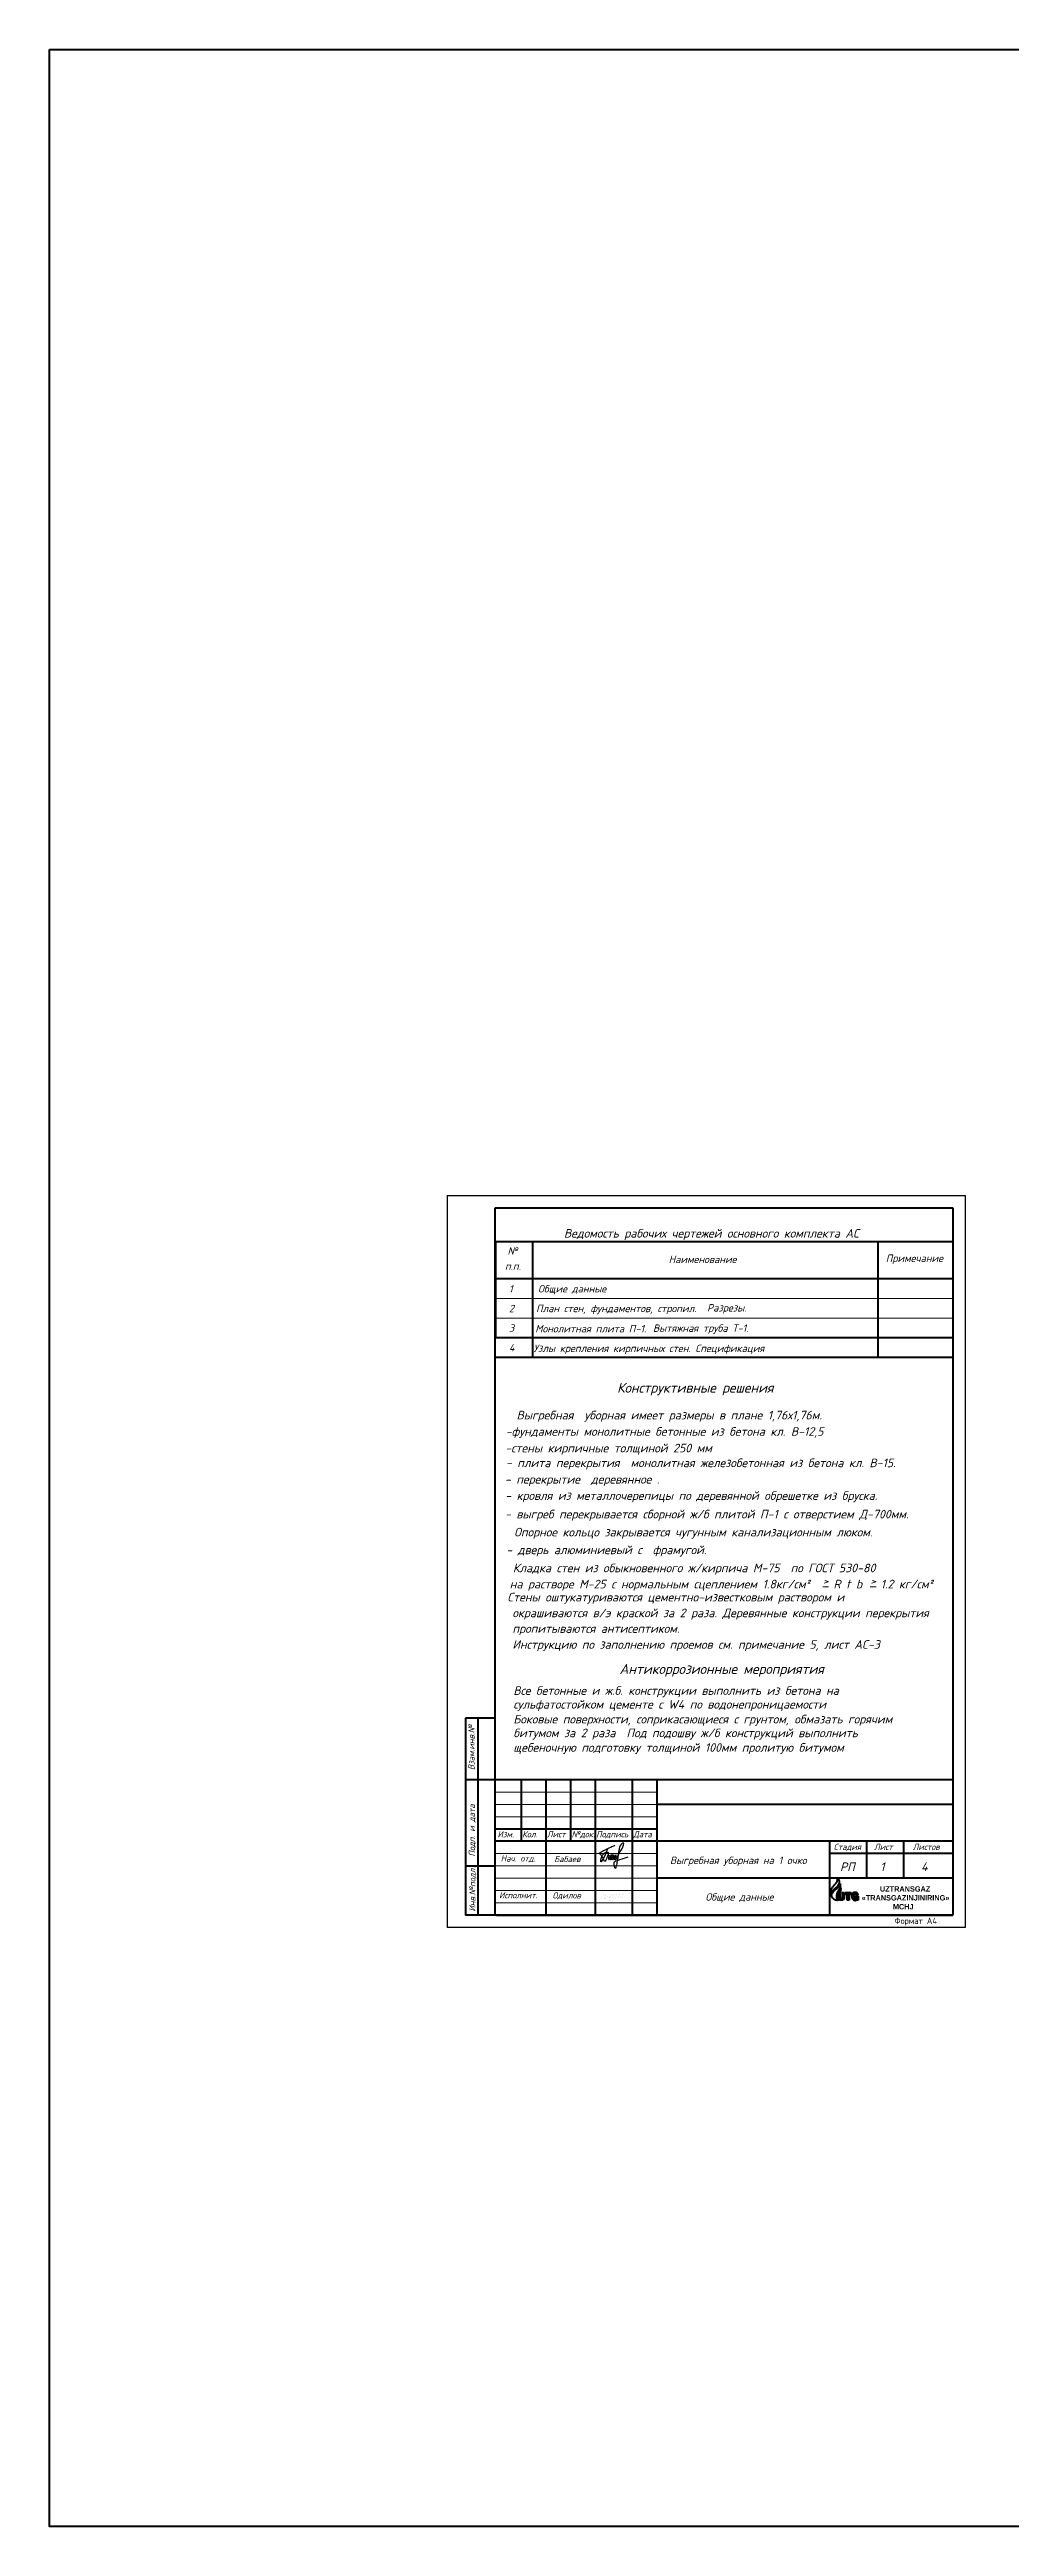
# Model space of a CAD drawing. Extents: x 108150 to 142535, y -18867 to -9422.
# Drawn here: x 139589 to 139979, y -16336 to -15332 of the extents above; entities that cross this region are included whole.
import ezdxf

# ---------------------------------------------------------------- set-up
doc = ezdxf.new("R2010")
doc.units = 0
doc.header["$MEASUREMENT"] = 0
doc.linetypes.add('ACAD_ISO10W100', pattern=[18, 12, -3, 0, -3])
doc.layers.add('12321', color=7, linetype='Continuous')
for name, color, linetype, lineweight in [('Выносные', 8, 'Continuous', 15), ('Контурные', 3, 'Continuous', 50), ('оси', 8, 'ACAD_ISO10W100', 15), ('Основные', 4, 'Continuous', 40), ('Слой1', 1, 'Continuous', 60), ('Текст', 2, 'Continuous', 15)]:
    doc.layers.add(name, color=color, linetype=linetype, lineweight=lineweight)
doc.styles.add('ГОСТ', font='isocpeur.ttf', dxfattribs={"oblique": 15, "height": 2.5})
doc.styles.add('ГОСТ 250', font='isocpeui.ttf', dxfattribs={"height": 250})
doc.styles.add('ГОСТ 300', font='isocpeui.ttf', dxfattribs={"height": 300})
doc.styles.add('ГОСТ 350', font='isocpeui.ttf', dxfattribs={"height": 350})
doc.styles.add('ГОСТ3', font='isocpeur.ttf', dxfattribs={"oblique": 15, "height": 3})
doc.styles.add('ГОСТ3.5', font='isocpeur.ttf', dxfattribs={"oblique": 15, "height": 3.5})

msp = doc.modelspace()

# ---------------------------------------------------------------- hatches: boundary and pattern name
at = {"layer": '12321', "lineweight": 50, "ltscale": 2}
h = msp.add_hatch(color=170, dxfattribs=at)
h.dxf.hatch_style = 1
edge = h.paths.add_edge_path()
edge.add_line((139911.439, -16079.2565), (139910.5999, -16079.2565))
edge.add_line((139910.5999, -16079.2565), (139910.5999, -16081.2021))
edge.add_spline(control_points=[(139910.5999, -16081.2021), (139910.5886, -16081.2995), (139910.5709, -16081.452), (139910.4254, -16081.6384), (139910.2386, -16081.6747), (139910.049, -16081.6873), (139909.9122, -16081.5712), (139909.8307, -16081.4061), (139909.7968, -16081.2088), (139909.8006, -16080.8788), (139909.7854, -16080.4693), (139909.8206, -16080.0165), (139909.8739, -16079.5717), (139909.9845, -16079.1497), (139910.0452, -16078.6188), (139910.1894, -16078.0388), (139910.181, -16077.582), (139910.1765, -16077.3388)], knot_values=[0, 0, 0, 0, 0.289575264, 0.453355971, 0.66718566, 0.838106603, 1.000918074, 1.166893189, 1.385899542, 1.593182653, 2.157404389, 2.613407601, 2.954281113, 3.499982002, 3.918027135, 4.555752017, 5.282150549, 5.282150549, 5.282150549, 5.282150549], degree=3, periodic=0)
edge.add_spline(control_points=[(139910.1765, -16077.3388), (139910.168, -16077.3574), (139910.0776, -16077.554), (139909.8618, -16078.0001), (139909.5062, -16078.6467), (139909.1532, -16079.3263), (139908.8484, -16080.0012), (139908.8372, -16080.4733), (139908.8315, -16080.7152)], knot_values=[0, 0, 0, 0, 0.061497248, 0.649059143, 1.486474251, 2.272133368, 2.955950302, 3.674130751, 3.674130751, 3.674130751, 3.674130751], degree=3, periodic=0)
edge.add_spline(control_points=[(139908.8315, -16080.7152), (139908.8347, -16080.7806), (139908.8472, -16081.0305), (139908.8966, -16081.4623), (139909.1303, -16081.9921), (139909.6472, -16082.3281), (139910.2391, -16082.4466), (139910.8217, -16082.3368), (139911.2525, -16081.9924), (139911.4127, -16081.5619), (139911.4319, -16081.2936), (139911.439, -16081.1944)], knot_values=[0, 0, 0, 0, 0.196605449, 0.750430135, 1.301952579, 1.865867268, 2.524205946, 3.074631661, 3.592687901, 4.101740875, 4.400137743, 4.400137743, 4.400137743, 4.400137743], degree=3, periodic=0)
edge.add_line((139911.439, -16081.1944), (139911.439, -16079.2565))
h = msp.add_hatch(color=170, dxfattribs=at)
h.dxf.hatch_style = 1
h.paths.add_polyline_path([(139913.4671, -16080.068), (139914.2507, -16080.068), (139914.2507, -16079.2565), (139911.8764, -16079.2565), (139911.8764, -16080.068), (139912.6133, -16080.068), (139912.6133, -16082.3139), (139913.4671, -16082.3139)])
h = msp.add_hatch(color=170, dxfattribs=at)
h.dxf.hatch_style = 1
edge = h.paths.add_edge_path()
edge.add_spline(control_points=[(139917.1377, -16080.3216), (139917.1342, -16080.2461), (139917.1269, -16080.089), (139917.057, -16079.8516), (139916.9331, -16079.6316), (139916.7837, -16079.4878), (139916.6392, -16079.3856), (139916.5111, -16079.3016), (139916.3334, -16079.2524), (139916.1375, -16079.1997), (139915.8665, -16079.2013), (139915.526, -16079.1863), (139915.1244, -16079.3304), (139914.8231, -16079.6808), (139914.6304, -16080.0829), (139914.5304, -16080.6095), (139914.5136, -16081.0951), (139914.624, -16081.5339), (139914.8063, -16081.8303), (139915.021, -16082.1645), (139915.3476, -16082.3342), (139915.6297, -16082.4138), (139915.8371, -16082.4385), (139916.0458, -16082.4239), (139916.2352, -16082.3496), (139916.3918, -16082.247), (139916.4989, -16082.1772), (139916.5426, -16082.1487)], knot_values=[0, 0, 0, 0, 0.225999601, 0.470510644, 0.73498818, 0.974608564, 1.084691707, 1.266945779, 1.429102661, 1.634751625, 1.872784106, 2.237479095, 2.654835371, 3.097010214, 3.587200204, 3.978421136, 4.698247853, 5.02662613, 5.316713417, 5.739722452, 6.196729291, 6.376416458, 6.620245453, 6.819694227, 6.996913942, 7.223707153, 7.380368939, 7.380368939, 7.380368939, 7.380368939], degree=3, periodic=0)
edge.add_line((139916.5426, -16082.1487), (139916.5426, -16082.3078))
edge.add_line((139916.5426, -16082.3078), (139917.1792, -16082.3078))
edge.add_line((139917.1792, -16082.3078), (139917.1792, -16080.6859))
edge.add_line((139917.1792, -16080.6859), (139916.0331, -16080.6859))
edge.add_line((139916.0331, -16080.6859), (139916.0331, -16081.2735))
edge.add_line((139916.0331, -16081.2735), (139916.3886, -16081.2735))
edge.add_spline(control_points=[(139916.3886, -16081.2735), (139916.3923, -16081.3301), (139916.3999, -16081.443), (139916.3067, -16081.587), (139916.15, -16081.6876), (139915.9589, -16081.6812), (139915.7367, -16081.687), (139915.5253, -16081.5519), (139915.4168, -16081.2964), (139915.3736, -16081.0089), (139915.3855, -16080.6955), (139915.3854, -16080.4199), (139915.424, -16080.1851), (139915.5347, -16080.0074), (139915.7403, -16079.8969), (139915.9767, -16079.892), (139916.1912, -16079.9877), (139916.3353, -16080.1425), (139916.3382, -16080.2721), (139916.3393, -16080.3216)], knot_values=[0, 0, 0, 0, 0.166292794, 0.33139387, 0.486249921, 0.704415445, 0.887545899, 1.14933597, 1.392301727, 1.699869526, 2.016561694, 2.330843719, 2.527324412, 2.722914806, 2.935176214, 3.201240093, 3.398950647, 3.634023592, 3.779529254, 3.779529254, 3.779529254, 3.779529254], degree=3, periodic=0)
edge.add_line((139916.3393, -16080.3216), (139917.1377, -16080.3216))

# ---------------------------------------------------------------- linework, layer by layer
for p, q in [((139750.4943, -15796.4858), (139960.4943, -15796.4858)), ((139750.4943, -15796.4858), (139750.4943, -16093.4858)), ((139960.4943, -15796.4858), (139960.4943, -16093.4858)), ((139960.4943, -16093.4858), (139750.4943, -16093.4858))]:
    msp.add_line(p, q)
at = {"color": 3, "lineweight": 50, "elevation": 754.4947}
msp.add_lwpolyline([(139589.333, -15331.7509), (142097.1878, -15331.7509), (142097.1878, -16336.3568), (139589.333, -16336.3568)], close=True, dxfattribs=at)
at = {"lineweight": 25, "const_width": 0.00781}
msp.add_lwpolyline([(139815.5858, -16079.8151), (139815.4505, -16079.6529), (139815.3424, -16079.623), (139815.2457, -16079.5962), (139815.0549, -16079.6017), (139814.8207, -16079.6084), (139814.7027, -16079.6118), (139814.3734, -16079.7028), (139814.1764, -16079.8039), (139813.8987, -16079.9464), (139813.8782, -16080.1285), (139813.8626, -16080.268), (139813.8942, -16080.4318), (139814.0167, -16080.5542), (139814.1711, -16080.7085), (139814.4319, -16080.8415), (139814.6609, -16081.1235), (139814.9218, -16081.347), (139815.0406, -16081.4488), (139815.0229, -16081.5812), (139814.9484, -16081.6557), (139814.8685, -16081.661), (139814.6556, -16081.7461), (139814.4107, -16081.794), (139814.1914, -16081.8369), (139813.9421, -16081.9164), (139813.6386, -16081.9643), (139813.3092, -16082.0163), (139812.9624, -16082.0015), (139812.7337, -16081.9918), (139812.7921, -16081.9111), (139813.3192, -16081.7089), (139813.822, -16081.516), (139814.1604, -16081.4215), (139814.5703, -16081.3071), (139814.8739, -16081.1874), (139815.1839, -16081.0651), (139815.4116, -16080.9852), (139815.5375, -16080.941), (139815.6885, -16080.8202), (139815.8003, -16080.783), (139815.8961, -16080.7032), (139815.9441, -16080.6127), (139816.0119, -16080.4846), (139815.9586, -16080.4563), (139815.9281, -16080.5063), (139815.8833, -16080.5795), (139815.8381, -16080.6535), (139815.7814, -16080.7463), (139815.6885, -16080.8202), (139815.6565, -16080.9479), (139815.5873, -16081.049), (139815.5074, -16081.1658), (139815.4755, -16081.2991), (139815.4808, -16081.4268), (139815.5212, -16081.4819), (139815.5613, -16081.5019), (139815.6615, -16081.5186), (139815.7672, -16081.5362), (139815.8586, -16081.522), (139815.946, -16081.5084), (139816.0591, -16081.4652), (139816.1281, -16081.4389), (139816.2089, -16081.4081), (139816.4232, -16081.2749), (139816.5668, -16081.2115), (139816.6436, -16081.1547), (139816.7209, -16081.0976), (139816.7865, -16081.0492), (139816.8434, -16081.0072), (139816.9409, -16080.911), (139817.0234, -16080.8297), (139817.128, -16080.7608), (139817.2149, -16080.5939), (139817.2451, -16080.5357), (139817.2237, -16080.5193), (139817.1921, -16080.5153), (139817.1489, -16080.5099), (139817.079, -16080.5232), (139817.0212, -16080.5429), (139816.9299, -16080.574), (139816.7957, -16080.6198), (139816.7437, -16080.6638), (139816.6688, -16080.7085), (139816.5951, -16080.7703), (139816.5332, -16080.8222), (139816.4478, -16080.8938), (139816.415, -16080.9845), (139816.353, -16081.0931), (139816.3261, -16081.204), (139816.3295, -16081.2846), (139816.39, -16081.3686), (139816.4819, -16081.3797), (139816.6507, -16081.3649), (139816.7604, -16081.3417), (139816.8879, -16081.3148), (139817.0515, -16081.2426), (139817.1698, -16081.1905), (139817.2627, -16081.1495), (139817.6132, -16080.9579), (139817.947, -16080.7445), (139818.0574, -16080.6406), (139818.2344, -16080.4676), (139818.3581, -16080.3468), (139818.4763, -16080.1987), (139818.4627, -16080.1546), (139818.4152, -16080.1377), (139818.3337, -16080.1377), (139818.2658, -16080.158), (139818.1004, -16080.2076), (139817.9535, -16080.287), (139817.7986, -16080.3706), (139817.6887, -16080.4566), (139817.5406, -16080.5726), (139817.407, -16080.728), (139817.2949, -16080.9282), (139817.2829, -16081.0068), (139817.2786, -16081.035), (139817.3042, -16081.0856), (139817.3369, -16081.1089), (139817.3789, -16081.139), (139817.5001, -16081.1281), (139817.6361, -16081.116), (139818.0369, -16081.0345), (139818.4288, -16080.894), (139818.859, -16080.7067), (139819.6546, -16080.1988), (139820.192, -16079.8142), (139820.2649, -16079.7349), (139820.3185, -16079.6107), (139820.3206, -16079.525), (139820.2842, -16079.495), (139820.2306, -16079.4843), (139820.1577, -16079.4993), (139820.042, -16079.5357), (139819.9305, -16079.5892), (139819.2274, -16080.1013), (139818.7923, -16080.5319), (139818.7077, -16080.665), (139818.6888, -16080.7297), (139818.6808, -16080.7843), (139818.6647, -16080.8938), (139818.6753, -16080.9967), (139818.7117, -16081.0439), (139818.8264, -16081.0884), (139818.9533, -16081.1032), (139819.1973, -16081.0951), (139819.4322, -16081.0585), (139819.6427, -16081.0001), (139819.7809, -16080.9618), (139820.244, -16080.7407), (139820.5079, -16080.5464), (139820.796, -16080.2549), (139820.9384, -16079.9807), (139821.0217, -16079.7135), (139821.0183, -16079.488), (139820.9766, -16079.3492), (139820.9084, -16079.2424), (139820.8235, -16079.2097), (139820.6838, -16079.1561), (139820.4924, -16079.1423), (139820.3225, -16079.1749), (139820.1852, -16079.2141), (139820.1329, -16079.2598), (139820.0393, -16079.3099), (139819.963, -16079.3774), (139819.8763, -16079.4541), (139819.8476, -16079.5124), (139819.8286, -16079.5508), (139819.8519, -16079.6082), (139819.9107, -16079.6365), (139819.9739, -16079.6669), (139820.0098, -16079.6841), (139820.2157, -16079.7606), (139820.4009, -16079.8041), (139820.6361, -16079.815), (139820.9279, -16079.8285), (139821.2461, -16079.8041), (139821.435, -16079.7896), (139821.7275, -16079.7366), (139822.1029, -16079.6562), (139822.3676, -16079.5726), (139822.4686, -16079.5065), (139822.5785, -16079.4346), (139822.6079, -16079.322), (139822.5627, -16079.2176), (139822.4721, -16079.1305), (139822.3676, -16079.0922), (139822.291, -16079.0052), (139822.2529, -16078.9798), (139822.2159, -16078.9894), (139822.1665, -16079.0127), (139822.1089, -16079.0593), (139822.0486, -16079.1209), (139822.0113, -16079.1591), (139821.9638, -16079.2076), (139821.7362, -16079.4385), (139821.6275, -16079.5786), (139821.5283, -16079.7066), (139821.3929, -16079.8812), (139821.17, -16080.1686), (139820.5302, -16081.0607), (139820.0704, -16081.7493), (139819.7514, -16082.3415), (139819.4495, -16082.9388), (139819.1365, -16083.5582), (139818.785, -16084.2539), (139818.7497, -16084.2895), (139818.7206, -16084.331), (139818.6818, -16084.3449), (139818.6417, -16084.3421), (139818.6168, -16084.2784), (139818.5683, -16084.1871), (139818.5138, -16084.0844), (139818.4368, -16083.9699), (139818.2499, -16083.7374), (139817.4459, -16083.0436), (139816.5981, -16082.5389), (139815.5896, -16082.0846), (139814.8467, -16081.8781), (139814.4845, -16081.8071), (139813.6322, -16081.8675), (139813.241, -16081.8951), (139813.0136, -16081.9112), (139813.0569, -16081.8533), (139813.2984, -16081.8462), (139815.2977, -16081.7574), (139816.4341, -16081.7077), (139818.3067, -16081.5765), (139819.4159, -16081.4667), (139819.9609, -16081.4128), (139820.9885, -16081.2631), (139822.3376, -16081.0123), (139822.8594, -16080.8837), (139823.199, -16080.7908), (139823.3955, -16080.7015), (139823.4755, -16080.6203), (139823.4881, -16080.5598), (139823.4797, -16080.5064), (139823.4516, -16080.4614), (139823.3939, -16080.4122), (139823.3052, -16080.3742), (139823.1589, -16080.3447), (139823.0329, -16080.3192), (139821.446, -16080.1033), (139820.2437, -16080.0203), (139818.8113, -16079.9769), (139817.6771, -16080.0057), (139816.6843, -16080.0956), (139816.0404, -16080.189), (139815.3268, -16080.3404), (139815.0567, -16080.3976), (139814.8591, -16080.4878), (139814.658, -16080.6068), (139814.6144, -16080.6601), (139814.5922, -16080.7107), (139814.5807, -16080.7702), (139814.5665, -16080.8433), (139814.5736, -16080.8812), (139814.5808, -16080.9198), (139814.6736, -16081.0649), (139814.769, -16081.1307), (139814.8962, -16081.158), (139815.1779, -16081.1988), (139815.321, -16081.1943), (139815.7527, -16081.1806), (139816.0297, -16081.1444), (139817.9048, -16080.8946)], dxfattribs=at)
at = {"layer": '12321', "color": 170, "lineweight": 50, "ltscale": 2}
for p, q in [((139910.5999, -16079.2565), (139911.439, -16079.2565)), ((139910.5999, -16079.2565), (139910.5999, -16081.2021)), ((139911.439, -16079.2565), (139911.439, -16081.1944)), ((139911.8764, -16079.2565), (139914.2507, -16079.2565)), ((139911.8764, -16079.2565), (139911.8764, -16080.068)), ((139912.6133, -16080.068), (139911.8764, -16080.068)), ((139912.6133, -16082.3139), (139912.6133, -16080.068)), ((139913.4671, -16082.3139), (139912.6133, -16082.3139)), ((139914.2507, -16080.068), (139913.4671, -16080.068)), ((139913.4671, -16080.068), (139913.4671, -16082.3139)), ((139914.2507, -16079.2565), (139914.2507, -16080.068)), ((139916.0331, -16080.6859), (139917.1792, -16080.6859)), ((139916.0331, -16080.6859), (139916.0331, -16081.2735)), ((139916.0331, -16081.2735), (139916.3886, -16081.2735)), ((139917.1377, -16080.3216), (139916.3393, -16080.3216)), ((139916.5426, -16082.3078), (139916.5426, -16082.1487)), ((139917.1792, -16082.3078), (139916.5426, -16082.3078)), ((139917.1792, -16080.6859), (139917.1792, -16082.3078))]:
    msp.add_line(p, q, dxfattribs=at)
at = {"layer": '12321', "color": 150, "lineweight": 50, "ltscale": 2}
for points in [[(139906.0631, -16079.8375), (139906.0053, -16079.1755), (139906.1122, -16078.422), (139906.2427, -16077.8703), (139906.6582, -16077.2177), (139907.3947, -16076.308), (139907.8935, -16075.7319), (139908.2021, -16075.3462), (139908.4099, -16075.0377), (139908.6685, -16074.466), (139908.739, -16074.1915), (139908.7904, -16073.7948), (139908.7947, -16073.4937), (139908.7825, -16073.3324)], [(139906.0631, -16079.8375), (139906.2118, -16079.2839), (139906.4906, -16078.8454), (139906.9664, -16078.2956), (139907.7057, -16077.5803), (139908.1992, -16077.1406), (139908.7223, -16076.6831), (139909.1796, -16076.1528), (139909.4181, -16075.6363), (139909.5206, -16075.2976), (139909.5403, -16074.615), (139909.3765, -16074.1222), (139909.1307, -16073.7094), (139908.9021, -16073.4724), (139908.7825, -16073.3324)]]:
    msp.add_spline(points, degree=3, dxfattribs=at)
at = {"layer": '12321', "color": 82, "lineweight": 50, "ltscale": 2, "true_color": 0x41c20a}
for points in [[(139909.0389, -16082.3945), (139908.2849, -16082.3973), (139907.6182, -16082.1852), (139907.0903, -16081.8246), (139906.6692, -16081.2923), (139906.5834, -16081.1325), (139906.4049, -16080.6079), (139906.383, -16080.0797), (139906.4945, -16079.6709), (139906.9281, -16078.9865), (139907.5714, -16078.3579), (139908.4081, -16077.5841), (139909.1254, -16076.9664), (139909.4263, -16076.6184), (139909.7734, -16076.0776), (139909.8704, -16075.7955), (139909.9262, -16075.5336)], [(139909.0389, -16082.3945), (139908.6163, -16081.6862), (139908.4853, -16081.1329), (139908.5149, -16080.2817), (139908.6576, -16079.6211), (139908.8486, -16079.0796), (139909.3243, -16078.2393), (139909.5808, -16077.7573), (139909.8592, -16077.1676), (139909.9481, -16076.8304), (139910.0011, -16076.418), (139910.0221, -16076.0622), (139909.998, -16075.7756), (139909.9262, -16075.5336)]]:
    msp.add_spline(points, degree=3, dxfattribs=at)
at = {"layer": '12321', "color": 170, "lineweight": 50, "ltscale": 2}
for points in [[(139908.8315, -16080.7152), (139908.897, -16080), (139909.1434, -16079.3621), (139909.5013, -16078.6627), (139909.8943, -16077.9232), (139910.1508, -16077.3946), (139910.1765, -16077.3388)], [(139911.439, -16081.1944), (139911.407, -16081.4911), (139911.2152, -16081.9626), (139910.8144, -16082.2908), (139910.2763, -16082.407), (139909.6307, -16082.2783), (139909.1699, -16081.9533), (139908.925, -16081.4591), (139908.8424, -16080.9115), (139908.8315, -16080.7152)], [(139910.5999, -16081.2021), (139910.5329, -16081.4838), (139910.4276, -16081.6093), (139910.2233, -16081.6724), (139910.0526, -16081.6651), (139909.9231, -16081.5664), (139909.8451, -16081.4198), (139909.803, -16081.2049), (139909.7984, -16080.9977), (139909.796, -16080.4335), (139909.8272, -16079.9785), (139909.8717, -16079.6406), (139909.9808, -16079.1059), (139910.044, -16078.6927), (139910.1563, -16078.0649), (139910.1765, -16077.3388)], [(139917.1377, -16080.3216), (139917.1185, -16080.0964), (139917.0506, -16079.8615), (139916.9182, -16079.6326), (139916.7475, -16079.4644), (139916.6584, -16079.3998), (139916.5014, -16079.3071), (139916.3474, -16079.2565), (139916.1468, -16079.211), (139915.9091, -16079.1995), (139915.5445, -16079.2096), (139915.1538, -16079.3562), (139914.8501, -16079.6776), (139914.6387, -16080.1198), (139914.5579, -16080.5026), (139914.5556, -16081.2225), (139914.6433, -16081.5389), (139914.784, -16081.7926), (139915.0401, -16082.1292), (139915.4371, -16082.3557), (139915.6101, -16082.4041), (139915.8524, -16082.4318), (139916.0509, -16082.4128), (139916.217, -16082.351), (139916.4114, -16082.2343), (139916.5426, -16082.1487)], [(139916.3393, -16080.3216), (139916.3225, -16080.177), (139916.1745, -16079.9944), (139915.9941, -16079.9135), (139915.7281, -16079.9205), (139915.5431, -16080.0245), (139915.4367, -16080.1886), (139915.396, -16080.3808), (139915.3835, -16080.6948), (139915.3835, -16081.0115), (139915.4344, -16081.3149), (139915.5431, -16081.5322), (139915.7651, -16081.6709), (139915.9478, -16081.6832), (139916.1651, -16081.663), (139916.2963, -16081.5808), (139916.382, -16081.4397), (139916.3886, -16081.2735)]]:
    msp.add_spline(points, degree=3, dxfattribs=at)
at = {"layer": 'Выносные', "lineweight": 18}
for p, q in [((139835.4945, -16038.4775), (139769.9408, -16038.4775)), ((139835.4947, -16043.4775), (139769.9408, -16043.4775)), ((139835.4945, -16048.4775), (139769.9408, -16048.4775)), ((139835.4945, -16063.4775), (139769.9408, -16063.4775)), ((139835.4945, -16068.4775), (139769.9408, -16068.4775)), ((139835.4961, -16073.4775), (139769.9408, -16073.4775)), ((139835.4945, -16078.4775), (139769.9408, -16078.4775)), ((139835.4945, -16083.4775), (139769.9408, -16083.4775))]:
    msp.add_line(p, q, dxfattribs=at)
at = {"layer": 'Контурные'}
for p, q in [((139770.1127, -15815.2873), (139770.1127, -15854.2193)), ((139955.4943, -16033.4775), (139769.9408, -16033.4775)), ((139780.4943, -16033.4775), (139780.4943, -16058.4775)), ((139790.4943, -16033.4775), (139790.4967, -16088.4858)), ((139800.4943, -16033.4775), (139800.4943, -16058.4775)), ((139810.4943, -16033.4775), (139810.4967, -16088.4858)), ((139825.4943, -16033.4775), (139825.4967, -16088.4858)), ((139835.4943, -16033.4775), (139835.4967, -16088.4858)), ((139955.4943, -16033.4775), (139955.4943, -16088.4858)), ((139955.4943, -16043.4775), (139835.4947, -16043.4775)), ((139835.4945, -16053.4775), (139769.9408, -16053.4775)), ((139955.4943, -16058.4775), (139769.9408, -16058.4775)), ((139905.4954, -16058.4775), (139905.4967, -16088.4858)), ((139955.4943, -16063.4775), (139905.4956, -16063.4775)), ((139920.4954, -16058.4775), (139920.4961, -16073.4775)), ((139935.4954, -16058.4768), (139935.4961, -16073.4775)), ((139955.4943, -16073.4775), (139835.4961, -16073.4775)), ((139770.4967, -16088.4858), (139955.4943, -16088.4858))]:
    msp.add_line(p, q, dxfattribs=at)
at = {"layer": 'Контурные', "color": 4}
for p, q in [((139955.1482, -15815.2873), (139770.1482, -15815.2873)), ((139785.1482, -15815.2873), (139785.1482, -15862.1842)), ((139925.1482, -15815.2873), (139925.1482, -15862.1842)), ((139955.1482, -15830.2873), (139770.1482, -15830.2873)), ((139955.1482, -15854.2357), (139770.1482, -15854.2357)), ((139955.1482, -15862.1842), (139770.1482, -15862.1842))]:
    msp.add_line(p, q, dxfattribs=at)
at = {"layer": 'оси', "linetype": 'ByBlock', "lineweight": 18}
for p, q in [((139955.1482, -15838.2873), (139770.1482, -15838.2873)), ((139955.1482, -15838.2873), (139770.1482, -15838.2873)), ((139955.1482, -15846.2873), (139770.1482, -15846.2873)), ((139955.1482, -15846.2873), (139770.1482, -15846.2873))]:
    msp.add_line(p, q, dxfattribs=at)
at = {"layer": 'Основные'}
for p, q in [((139769.9408, -15801.4858), (139955.4943, -15801.4858)), ((139769.9408, -16088.4858), (139769.9408, -15801.4858)), ((139955.4943, -15801.4858), (139955.4943, -16088.4858)), ((139769.9408, -16008.4858), (139757.9408, -16008.4858)), ((139757.9408, -16008.4858), (139757.9408, -16088.4858)), ((139769.9408, -16008.4858), (139757.9408, -16008.4858)), ((139757.9408, -16008.4858), (139757.9408, -16088.4858)), ((139762.9408, -16008.4858), (139762.9408, -16088.4858)), ((139762.9408, -16008.4858), (139762.9408, -16088.4858)), ((139769.9408, -16033.4858), (139757.9408, -16033.4858)), ((139769.9408, -16033.4858), (139757.9408, -16033.4858)), ((139955.4943, -16033.4775), (139955.4943, -16088.4858)), ((139769.9408, -16068.4858), (139757.9408, -16068.4858)), ((139769.9408, -16068.4858), (139757.9408, -16068.4858)), ((139955.4943, -16088.4858), (139757.9408, -16088.4858)), ((139770.4967, -16088.4858), (139955.4943, -16088.4858))]:
    msp.add_line(p, q, dxfattribs=at)
at = {"layer": 'Слой1', "color": 5, "lineweight": 30, "ltscale": 2}
msp.add_open_spline([(139815.4962, -16061.4653), (139814.9703, -16062.5732), (139814.9749, -16063.6833), (139812.4795, -16067.74), (139812.9587, -16065.5465), (139813.2087, -16064.3819), (139814.0484, -16063.3204), (139815.2873, -16062.6212), (139816.0625, -16063.0697), (139815.6834, -16064.0709), (139815.3231, -16065.0374), (139814.8936, -16065.9782), (139814.2552, -16067.1312), (139813.8559, -16065.2088), (139812.9521, -16063.6798), (139811.6283, -16063.4211), (139812.5329, -16062.9639)], degree=3, knots=[0, 0, 0, 0, 2.930630335, 5.609377993, 6.433552106, 8.134894055, 9.397317866, 10.348544911, 11.614762667, 12.687788617, 13.856755876, 14.919284281, 15.73101515, 16.554113959, 18.06169832, 18.891845222, 18.891845222, 18.891845222, 18.891845222], dxfattribs=at)
for points in [[(139812.5329, -16062.9639), (139814.5046, -16061.9723), (139816.8299, -16060.8323), (139818.4274, -16060.0654)], [(139816.1762, -16064.0902), (139815.9219, -16065.0345), (139816.0388, -16065.8094), (139816.6663, -16064.9256), (139817.0122, -16063.9449), (139816.8542, -16064.101), (139816.627, -16064.742), (139816.5609, -16065.607), (139816.6302, -16065.7727), (139816.8199, -16065.8001), (139817.3302, -16065.2276), (139817.6264, -16064.3686), (139817.633, -16063.9586), (139817.5619, -16064.0279), (139817.3355, -16064.501), (139817.1381, -16065.0859), (139817.2311, -16065.8316), (139817.4232, -16065.8599), (139817.7893, -16065.4992), (139818.0363, -16064.9809), (139818.218, -16064.3258), (139818.1814, -16063.952), (139818.0393, -16064.1692), (139817.9022, -16064.5333), (139817.785, -16065.2722), (139818.1014, -16065.8763), (139818.5884, -16065.4998), (139818.8841, -16064.9816), (139819.0578, -16064.2631), (139819.0522, -16063.9526), (139818.7438, -16064.2472), (139818.535, -16064.6915), (139818.3031, -16065.4582), (139818.4346, -16065.8905), (139818.8785, -16065.8072), (139819.3168, -16065.3227), (139819.6356, -16064.6095), (139820.0413, -16063.663), (139821.4257, -16061.3725), (139822.0035, -16059.1862), (139820.554, -16060.4129), (139820.2886, -16061.3643), (139820.122, -16062.2094), (139819.922, -16063.373), (139819.7403, -16064.7094), (139819.3282, -16067.057), (139818.9458, -16068.861)], [(139818.9458, -16068.861), (139818.6984, -16069.5341), (139818.208, -16068.203), (139818.5054, -16066.613), (139819.0692, -16066.3652), (139820.5665, -16065.7975), (139823.9497, -16064.8053)]]:
    msp.add_spline(points, degree=3, dxfattribs=at)

# ---------------------------------------------------------------- texts
at = {"color": 2, "style": 'ГОСТ3', "oblique": 15}
for s, p in [('План стен, фундаментов, стропил.', (139786.5162, -15843.8592)), ('Общие данные', (139787.3582, -15835.8772)), ('        Разрезы.', (139840.6034, -15843.6023)), (' Монолитная плита П-1. ', (139784.2949, -15852.059)), (' Вытяжная труба Т-1. ', (139832.0364, -15851.8376)), ('Узлы крепления кирпичных стен. Спецификация', (139785.5109, -15860.0075)), ('Общие данные', (139855.2262, -16082.5338))]:
    msp.add_text(s, height=3, dxfattribs=at).set_placement(p)
at = {"color": 7, "style": 'ГОСТ 300'}
for s, p in [('Конструктивные решения', (139819.3715, -15876.5172)), ('Антикоррозионные мероприятия', (139820.359, -15990.5842))]:
    msp.add_text(s, height=4, dxfattribs=at).set_placement(p)
at = {"layer": '12321', "color": 170, "lineweight": 50, "ltscale": 2, "insert": (139916.1387, -16076.7082), "char_height": 0.6204289, "width": 44.561198, "attachment_point": 1, "style": 'ГОСТ3'}
msp.add_mtext('\\pi6.52188;{\\fTw Cen MT Condensed Extra Bold|b0|i0|c0|p34;\\H3.48146x;\\Q0;    UZTRANSGAZ             \\P\\pi2.43109;«TRANSGAZINJINIRING»\\P\\pi9.30749;       MCHJ\\fBernard MT Condensed|b0|i0|c0|p18;\\H0.86498x;\\Q15;\\C256; \\fTw Cen MT Condensed Extra Bold|b1|i0|c0|p34;\\H1.15385x;\\Q0;\\C1;\\P\\pi9.88966;\\fBernard MT Condensed|b0|i0|c0|p18;\\Q15;\\C256;  \\H0.33577x; \\fTimes New Roman|b0|i0|c204|p18;           }', dxfattribs=at)
at = {"layer": 'Текст', "oblique": 15}
for s, height, style, p in [('Ведомость рабочих чертежей основного комплекта АС', 3.5, 'ГОСТ3.5', (139797.8482, -15813.6277)), ('Выгребная уборная на 1 очко', 3, 'ГОСТ3', (139840.8101, -16067.674))]:
    msp.add_text(s, height=height, dxfattribs=dict(at, style=style)).set_placement(p)
at = {"layer": 'Текст', "color": 0, "style": 'ГОСТ 300'}
for s, p in [('№', (139774.985, -15820.5034)), ('№', (139774.985, -15820.5034)), ('Наименование', (139840.299, -15823.934)), ('Наименование', (139840.299, -15823.934)), ('Примечание', (139928.3085, -15823.4844)), ('Примечание', (139928.3085, -15823.4844)), ('п.п.', (139773.9487, -15826.7034)), ('п.п.', (139773.9487, -15826.7034)), ('2', (139775.5869, -15843.8772)), ('2', (139775.5869, -15843.8772)), ('1', (139775.5869, -15835.8772)), ('1', (139775.5869, -15835.8772)), ('3', (139775.5869, -15851.7958)), ('4', (139775.5869, -15859.7442))]:
    msp.add_text(s, height=3, dxfattribs=at).set_placement(p)
at = {"layer": 'Текст', "color": 7, "style": 'ГОСТ 300'}
for s, p in [(' -фундаменты монолитные бетонные из бетона кл. В-12,5', (139772.0181, -15894.001)), ('Выгребная  уборная имеет размеры в плане 1,76х1,76м.', (139778.6345, -15887.3627)), ('-стены кирпичные толщиной 250 мм', (139774.0879, -15900.7235)), ('- перекрытие  деревянное . ', (139773.9132, -15913.4016)), ('- плита перекрытия  монолитная железобетонная из бетона кл. В-15.', (139774.2986, -15906.7218)), ('- кровля из металлочерепицы по деревянной обрешетке из бруска.', (139774.0224, -15919.9997)), ('- выгреб перекрывается сборной ж/б плитой П-1 с отверстием Д-700мм.', (139773.9449, -15927.5125)), (' Опорное кольцо закрывается чугунным канализационным люком.', (139775.447, -15934.8194)), ('- дверь алюминиевый с  фрамугой. ', (139774.4885, -15942.0139)), ('на растворе М-25 с нормальным сцеплением 1.8кг/см²', (139775.8607, -15955.89)), ('   Кладка стен из обыкновенного ж/кирпича М-75  по ГОСТ 530-80', (139770.4632, -15949.3556)), ('%%U>', (139902.7441, -15954.5955)), ('R t b', (139907.0946, -15955.8808)), ('%%U>', (139922.0396, -15954.5955)), ('1.2 кг/см²', (139926.2287, -15955.8808)), ('  Стены оштукатуриваются цементно-известковым раствором и ', (139770.4632, -15961.1955)), ('окрашиваются в/э краской за 2 раза. Деревянные конструкции перекрытия ', (139776.9491, -15967.5877)), ('пропитываются антисептиком.', (139776.9491, -15973.9218)), ('Инструкцию по заполнению проемов см. примечание 5, лист АС-3 ', (139776.9491, -15980.3911)), ('сульфатостойком цементе с W4 по водонепроницаемости', (139777.3253, -16004.6637)), ('Все бетонные и ж.б. конструкции выполнить из бетона на ', (139777.3253, -15999.0753)), ('битумом за 2 раза  Под подошву ж/б конструкций выполнить', (139777.3253, -16016.2512)), ('Боковые поверхности, соприкасающиеся с грунтом, обмазать горячим ', (139777.3253, -16010.6628)), ('щебеночную подготовку толщиной 100мм пролитую битумом', (139777.3253, -16022.1683))]:
    msp.add_text(s, height=3.5, dxfattribs=at).set_placement(p)
at = {"layer": 'Текст', "style": 'ГОСТ', "oblique": 15}
for s, p in [('Взам.инв.№', (139761.6104, -16029.5793)), ('Подп. и дата', (139761.808, -16064.6558)), ('Инв.№подл.', (139761.9922, -16086.9646))]:
    msp.add_text(s, height=2.5, rotation=90, dxfattribs=at).set_placement(p)
at = {"layer": 'Текст'}
for s, height, style, p in [('Изм.', 2.5, 'ГОСТ 250', (139770.9239, -16056.8449)), ('Кол.', 2.5, 'ГОСТ 250', (139780.9239, -16056.8449)), ('Лист', 2.5, 'ГОСТ 250', (139790.959, -16056.8445)), ('№док.', 2.5, 'ГОСТ 250', (139800.9617, -16056.8445)), ('Подпись', 2.5, 'ГОСТ 250', (139810.9248, -16056.8436)), ('Дата', 2.5, 'ГОСТ 250', (139825.9446, -16056.8445)), ('Стадия', 2.5, 'ГОСТ 250', (139907.2149, -16061.9729)), ('Лист', 2.5, 'ГОСТ 250', (139923.5899, -16061.9729)), ('Листов', 2.5, 'ГОСТ 250', (139939.2498, -16061.9729)), ('РП', 3.5, 'ГОСТ 350', (139909.7716, -16070.5271)), ('1', 3.5, 'ГОСТ 350', (139926.0748, -16070.5271)), ('4', 3.5, 'ГОСТ 350', (139942.6364, -16070.5271)), ('Формат А4', 2.5, 'ГОСТ', (139931.8507, -16091.974))]:
    msp.add_text(s, height=height, dxfattribs=dict(at, style=style)).set_placement(p)
at = {"layer": 'Текст', "lineweight": 25, "style": 'ГОСТ', "oblique": 15}
for s, p in [('Исполнит.', (139771.5469, -16081.5675)), ('Одилов', (139793.2321, -16081.6578))]:
    msp.add_text(s, height=2.5, dxfattribs=at).set_placement(p)
at = {"layer": 'Текст', "color": 5, "char_height": 2.5, "width": 865.941396, "attachment_point": 1, "style": 'ГОСТ'}
for s, insert in [('Нач. отд.', (139772.1974, -16064.1633)), ('Бабаев', (139793.8973, -16064.4061))]:
    msp.add_mtext(s, dxfattribs=dict(at, insert=insert))

doc.saveas('drawing.dxf')
